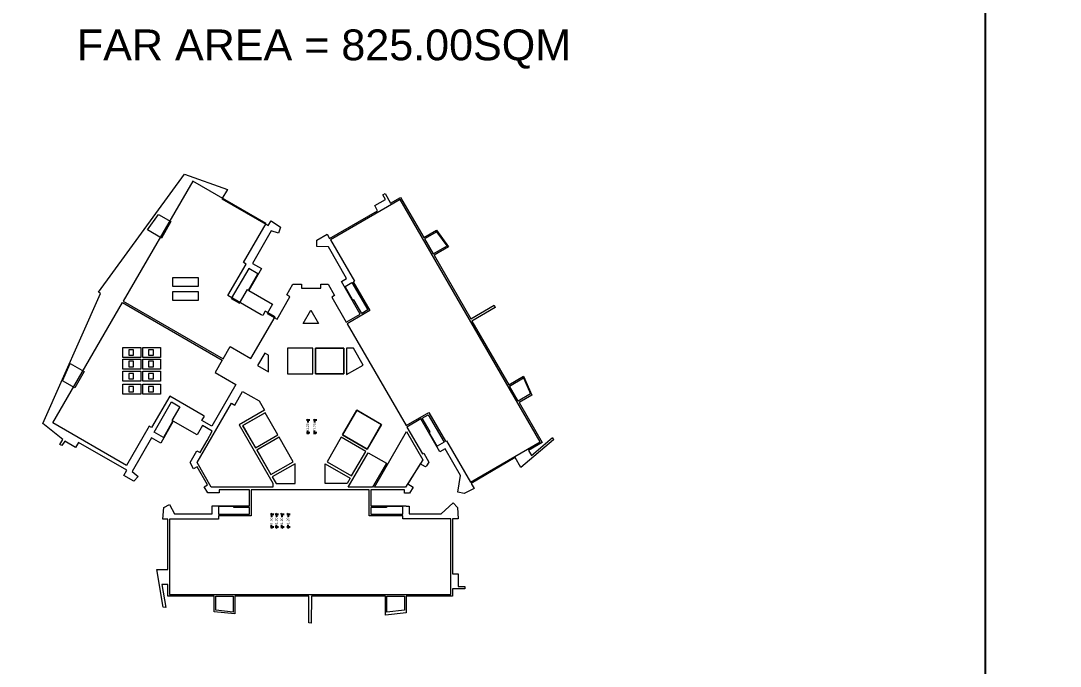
# Model space of a CAD drawing. Header units: metres. Extents: x 256329 to 886268, y -249371 to 355.
# Drawn here: x 287458.2 to 287557, y -997.9 to -936.6 of the extents above; entities that cross this region are included whole.
import ezdxf

# ---------------------------------------------------------------- set-up
doc = ezdxf.new("R2010")
doc.units = ezdxf.units.M
doc.header["$MEASUREMENT"] = 0
doc.header["$PDMODE"] = 35
doc.layers.get('0').update_dxf_attribs({"lineweight": 18})
doc.layers.get('Defpoints').update_dxf_attribs({"lineweight": 20})
doc.layers.add('A_TEXT', color=4, linetype='Continuous', lineweight=0, transparency=0.3)
for name, color, linetype, lineweight in [('BLK_2_FLR_28_BATH', 7, 'Continuous', 0), ('BLK_2_FLR_28_EXIT_WIDTH_DOOR', 7, 'Continuous', 0), ('BLK_2_FLR_28_LIFT_10', 7, 'Continuous', 0), ('BLK_2_FLR_28_LIFT_11', 7, 'Continuous', 0), ('BLK_2_FLR_28_LIFT_12', 7, 'Continuous', 0), ('BLK_2_FLR_28_LIFT_7', 7, 'Continuous', 0), ('BLK_2_FLR_28_LIFT_8', 7, 'Continuous', 0), ('BLK_2_FLR_28_LIFT_9', 7, 'Continuous', 0), ('BLK_2_FLR_28_UNITFA', 7, 'Continuous', 0)]:
    doc.layers.add(name, color=color, linetype=linetype, lineweight=lineweight)
for name, color, linetype in [('BLK_2_FLR_28_BLT_UP_AREA', 25, 'Continuous'), ('BLK_2_FLR_28_BLT_UP_AREA_DEDUCT', 25, 'Continuous'), ('BLK_2_FLR_28_CARPET_AREA', 25, 'Continuous'), ('BLK_2_FLR_28_FAR_AREA_DEDUCT', 7, 'Continuous'), ('BLK_2_FLR_28_WATER_CLOSET', 2, 'Continuous')]:
    doc.layers.add(name, color=color, linetype=linetype)
doc.layers.add('BLK_2_FLR_28_EXIT_WIDTH_STAIR', color=7, linetype='Continuous', plot=False)
doc.layers.add('SPA COMMENT', color=7, linetype='Continuous', true_color=0xeb0505)
doc.styles.add('Arial', font='arial.ttf')
doc.styles.get("Standard").update_dxf_attribs({"font": 'arial.ttf'})
doc.dimstyles.new('METRIC DIM', dxfattribs={"dimtxt": 0.23, "dimasz": 0.18, "dimexe": 0.1, "dimexo": 0.1, "dimgap": 0.09, "dimtad": 0, "dimzin": 0, "dimdsep": 46, "dimtxsty": 'Standard', "dimblk": 'OBLIQUE', "dimcen": 0, "dimdle": 0.1, "dimclrd": 147, "dimclre": 147, "dimclrt": 7, "dimadec": 0, "dimazin": 0, "dimtfac": 1, "dimtofl": 0, "dimtmove": 0, "dimatfit": 2, "dimfxl": 0.125, "dimtolj": 1, "dimtzin": 0, "dimarcsym": 0})

# ---------------------------------------------------------------- blocks, each defined once
blk = doc.blocks.new('_Oblique')
at = {"color": 0, "linetype": 'ByBlock', "lineweight": -2}
blk.add_line((-0.5, -0.5), (0.5, 0.5), dxfattribs=at)
blk = doc.blocks.new('*D1524')
at = {"layer": 'BLK_2_FLR_28_EXIT_WIDTH_DOOR', "color": 147, "lineweight": -2, "transparency": 16777216}
for p, q in [((287483.831536, -983.527651), (287483.524473, -983.527651)), ((287483.624473, -983.427651), (287483.624473, -983.750951)), ((287483.831536, -984.729251), (287483.524473, -984.729251)), ((287483.624473, -984.829251), (287483.624473, -984.505951))]:
    blk.add_line(p, q, dxfattribs=at)
at = {"layer": 'Defpoints', "color": 0, "transparency": 16777216}
for p in [(287483.931536, -983.527651), (287483.624473, -984.729251), (287483.931536, -984.729251)]:
    blk.add_point(p, dxfattribs=at)
at = {"layer": 'BLK_2_FLR_28_EXIT_WIDTH_DOOR', "color": 147, "lineweight": -2, "transparency": 16777216, "xscale": 0.18, "yscale": 0.18, "zscale": 0.18}
for p, rotation in [((287483.624473, -983.527651), 90), ((287483.624473, -984.729251), 270)]:
    blk.add_blockref('_Oblique', p, dxfattribs=dict(at, rotation=rotation))
at = {"layer": 'BLK_2_FLR_28_EXIT_WIDTH_DOOR', "color": 7, "transparency": 16777216, "insert": (287483.624473, -984.128451), "char_height": 0.23, "attachment_point": 5, "rotation": 90}
blk.add_mtext('\\A1;1.20', dxfattribs=at)
blk = doc.blocks.new('*D1525')
at = {"layer": 'BLK_2_FLR_28_EXIT_WIDTH_DOOR', "color": 147, "lineweight": -2, "transparency": 16777216}
for p, q in [((287483.246628, -983.527651), (287482.939565, -983.527651)), ((287483.039565, -983.427651), (287483.039565, -983.750951)), ((287483.246628, -984.729251), (287482.939565, -984.729251)), ((287483.039565, -984.829251), (287483.039565, -984.505951))]:
    blk.add_line(p, q, dxfattribs=at)
at = {"layer": 'Defpoints', "color": 0, "transparency": 16777216}
for p in [(287483.346628, -983.527651), (287483.039565, -984.729251), (287483.346628, -984.729251)]:
    blk.add_point(p, dxfattribs=at)
at = {"layer": 'BLK_2_FLR_28_EXIT_WIDTH_DOOR', "color": 147, "lineweight": -2, "transparency": 16777216, "xscale": 0.18, "yscale": 0.18, "zscale": 0.18}
for p, rotation in [((287483.039565, -983.527651), 90), ((287483.039565, -984.729251), 270)]:
    blk.add_blockref('_Oblique', p, dxfattribs=dict(at, rotation=rotation))
at = {"layer": 'BLK_2_FLR_28_EXIT_WIDTH_DOOR', "color": 7, "transparency": 16777216, "insert": (287483.039565, -984.128451), "char_height": 0.23, "attachment_point": 5, "rotation": 90}
blk.add_mtext('\\A1;1.20', dxfattribs=at)
blk = doc.blocks.new('*D1526')
at = {"layer": 'BLK_2_FLR_28_EXIT_WIDTH_DOOR', "color": 147, "lineweight": -2, "transparency": 16777216}
for p, q in [((287482.726061, -983.527651), (287482.418997, -983.527651)), ((287482.518997, -983.427651), (287482.518997, -983.750951)), ((287482.726061, -984.729251), (287482.418997, -984.729251)), ((287482.518997, -984.829251), (287482.518997, -984.505951))]:
    blk.add_line(p, q, dxfattribs=at)
at = {"layer": 'Defpoints', "color": 0, "transparency": 16777216}
for p in [(287482.826061, -983.527651), (287482.518997, -984.729251), (287482.826061, -984.729251)]:
    blk.add_point(p, dxfattribs=at)
at = {"layer": 'BLK_2_FLR_28_EXIT_WIDTH_DOOR', "color": 147, "lineweight": -2, "transparency": 16777216, "xscale": 0.18, "yscale": 0.18, "zscale": 0.18}
for p, rotation in [((287482.518997, -983.527651), 90), ((287482.518997, -984.729251), 270)]:
    blk.add_blockref('_Oblique', p, dxfattribs=dict(at, rotation=rotation))
at = {"layer": 'BLK_2_FLR_28_EXIT_WIDTH_DOOR', "color": 7, "transparency": 16777216, "insert": (287482.518997, -984.128451), "char_height": 0.23, "attachment_point": 5, "rotation": 90}
blk.add_mtext('\\A1;1.20', dxfattribs=at)
blk = doc.blocks.new('*D1527')
at = {"layer": 'BLK_2_FLR_28_EXIT_WIDTH_DOOR', "color": 147, "lineweight": -2, "transparency": 16777216}
for p, q in [((287482.275682, -983.527651), (287481.968619, -983.527651)), ((287482.068619, -983.427651), (287482.068619, -983.750951)), ((287482.275682, -984.729251), (287481.968619, -984.729251)), ((287482.068619, -984.829251), (287482.068619, -984.505951))]:
    blk.add_line(p, q, dxfattribs=at)
at = {"layer": 'Defpoints', "color": 0, "transparency": 16777216}
for p in [(287482.375682, -983.527651), (287482.068619, -984.729251), (287482.375682, -984.729251)]:
    blk.add_point(p, dxfattribs=at)
at = {"layer": 'BLK_2_FLR_28_EXIT_WIDTH_DOOR', "color": 147, "lineweight": -2, "transparency": 16777216, "xscale": 0.18, "yscale": 0.18, "zscale": 0.18}
for p, rotation in [((287482.068619, -983.527651), 90), ((287482.068619, -984.729251), 270)]:
    blk.add_blockref('_Oblique', p, dxfattribs=dict(at, rotation=rotation))
at = {"layer": 'BLK_2_FLR_28_EXIT_WIDTH_DOOR', "color": 7, "transparency": 16777216, "insert": (287482.068619, -984.128451), "char_height": 0.23, "attachment_point": 5, "rotation": 90}
blk.add_mtext('\\A1;1.20', dxfattribs=at)
blk = doc.blocks.new('*D1528')
at = {"layer": 'BLK_2_FLR_28_EXIT_WIDTH_STAIR', "color": 147, "lineweight": -2, "transparency": 16777216}
for p, q in [((287485.699123, -974.578771), (287485.39206, -974.578771)), ((287485.49206, -974.478771), (287485.49206, -974.802071)), ((287485.699123, -975.780371), (287485.39206, -975.780371)), ((287485.49206, -975.880371), (287485.49206, -975.557071))]:
    blk.add_line(p, q, dxfattribs=at)
at = {"layer": 'Defpoints', "color": 0, "transparency": 16777216}
for p in [(287485.799123, -974.578771), (287485.49206, -975.780371), (287485.799123, -975.780371)]:
    blk.add_point(p, dxfattribs=at)
at = {"layer": 'BLK_2_FLR_28_EXIT_WIDTH_STAIR', "color": 147, "lineweight": -2, "transparency": 16777216, "xscale": 0.18, "yscale": 0.18, "zscale": 0.18}
for p, rotation in [((287485.49206, -974.578771), 90), ((287485.49206, -975.780371), 270)]:
    blk.add_blockref('_Oblique', p, dxfattribs=dict(at, rotation=rotation))
at = {"layer": 'BLK_2_FLR_28_EXIT_WIDTH_STAIR', "color": 7, "transparency": 16777216, "insert": (287485.49206, -975.179571), "char_height": 0.23, "attachment_point": 5, "rotation": 90}
blk.add_mtext('\\A1;1.20', dxfattribs=at)
blk = doc.blocks.new('*D1529')
at = {"layer": 'BLK_2_FLR_28_EXIT_WIDTH_STAIR', "color": 147, "lineweight": -2, "transparency": 16777216}
for p, q in [((287486.360069, -974.578771), (287486.053006, -974.578771)), ((287486.153006, -974.478771), (287486.153006, -974.802071)), ((287486.360069, -975.780371), (287486.053006, -975.780371)), ((287486.153006, -975.880371), (287486.153006, -975.557071))]:
    blk.add_line(p, q, dxfattribs=at)
at = {"layer": 'Defpoints', "color": 0, "transparency": 16777216}
for p in [(287486.460069, -974.578771), (287486.153006, -975.780371), (287486.460069, -975.780371)]:
    blk.add_point(p, dxfattribs=at)
at = {"layer": 'BLK_2_FLR_28_EXIT_WIDTH_STAIR', "color": 147, "lineweight": -2, "transparency": 16777216, "xscale": 0.18, "yscale": 0.18, "zscale": 0.18}
for p, rotation in [((287486.153006, -974.578771), 90), ((287486.153006, -975.780371), 270)]:
    blk.add_blockref('_Oblique', p, dxfattribs=dict(at, rotation=rotation))
at = {"layer": 'BLK_2_FLR_28_EXIT_WIDTH_STAIR', "color": 7, "transparency": 16777216, "insert": (287486.153006, -975.179571), "char_height": 0.23, "attachment_point": 5, "rotation": 90}
blk.add_mtext('\\A1;1.20', dxfattribs=at)

msp = doc.modelspace()

# ---------------------------------------------------------------- linework, layer by layer
at = {"layer": 'BLK_2_FLR_28_BATH', "color": 3, "linetype": 'ByBlock', "lineweight": 9}
for points in [[(287469.641616, -968.626585), (287467.939816, -968.626585), (287467.939816, -967.672749), (287469.641616, -967.672749)], [(287471.525019, -968.626585), (287469.823219, -968.626585), (287469.823219, -967.672749), (287471.525019, -967.672749)], [(287469.641616, -969.712455), (287467.939816, -969.712455), (287467.939816, -968.758618), (287469.641616, -968.758618)], [(287471.525019, -969.712455), (287469.823219, -969.712455), (287469.823219, -968.758618), (287471.525019, -968.758618)], [(287469.641616, -970.86206), (287467.939816, -970.86206), (287467.939816, -969.908224), (287469.641616, -969.908224)], [(287471.525019, -970.86206), (287469.823219, -970.86206), (287469.823219, -969.908224), (287471.525019, -969.908224)], [(287469.641616, -972.094286), (287467.939816, -972.094286), (287467.939816, -971.14045), (287469.641616, -971.14045)], [(287471.525019, -972.094286), (287469.823219, -972.094286), (287469.823219, -971.14045), (287471.525019, -971.14045)]]:
    msp.add_lwpolyline(points, close=True, dxfattribs=at)
at = {"layer": 'BLK_2_FLR_28_BLT_UP_AREA', "color": 14, "linetype": 'ByBlock', "lineweight": 9, "elevation": 0.042641}
msp.add_lwpolyline([(287486.365966, -957.476565), (287487.349733, -956.908441), (287487.574462, -957.297646), (287492.133901, -954.665084), (287491.859372, -954.188427), (287492.888325, -953.590601), (287492.643202, -953.165942), (287492.836454, -953.040776), (287493.364188, -953.954796), (287494.31839, -953.403862), (287496.518401, -957.214379), (287497.718651, -956.521553), (287498.878123, -958.103784), (287497.493394, -958.903111), (287500.9745, -964.946552), (287503.214858, -963.652504), (287503.308105, -963.864253), (287501.090809, -965.147912), (287504.581798, -971.195151), (287505.972805, -970.39212), (287506.764205, -972.18748), (287505.563142, -972.880276), (287507.763118, -976.690732), (287506.45499, -977.445972), (287506.740457, -977.915818), (287508.746576, -976.214518), (287508.843199, -976.43394), (287505.738215, -979.054677), (287505.193105, -978.111347), (287501.020802, -980.584169), (287501.295671, -981.060131), (287500.343558, -981.518762), (287499.755393, -981.400272), (287499.999097, -979.816846), (287498.534417, -977.281695), (287498.038821, -977.567951), (287496.24005, -974.452399), (287494.91754, -975.21595), (287496.391475, -977.772327), (287496.511549, -977.703102), (287496.994832, -978.540982), (287496.771096, -978.888517), (287496.689985, -979.013188), (287496.18159, -978.699534), (287495.005481, -980.607904), (287495.512051, -980.929473), (287495.152509, -981.486727), (287494.678095, -981.486726), (287494.678095, -981.177838), (287491.479064, -981.174224), (287491.478934, -982.706565), (287494.842446, -982.710177), (287494.842446, -982.73835), (287495.142575, -982.73837), (287495.142547, -983.448709), (287498.156126, -983.448828), (287499.315082, -982.404449), (287499.718135, -982.848898), (287499.794463, -983.948092), (287499.242447, -983.948155), (287499.242408, -989.169572), (287499.791742, -989.169319), (287499.791042, -990.369575), (287500.416545, -990.369289), (287500.432032, -990.599343), (287499.242446, -990.599264), (287499.242446, -991.270303), (287494.84127, -991.271566), (287494.84127, -992.867999), (287492.872353, -993.084112), (287492.872353, -991.270292), (287485.84607, -991.269992), (287485.833897, -993.856669), (287485.603886, -993.831767), (287485.60277, -991.27028), (287478.581188, -991.271566), (287478.581188, -992.971127), (287476.611095, -992.78671), (287476.602009, -991.270636), (287472.211414, -991.270257), (287472.211367, -990.189793), (287471.650739, -990.189259), (287472.017853, -992.35764), (287471.780215, -992.331857), (287471.175562, -988.760443), (287472.211084, -988.760405), (287472.211094, -983.968618), (287471.75119, -983.96936), (287471.837246, -982.86101), (287472.3569, -982.561077), (287472.84417, -983.461337), (287476.429505, -983.461827), (287476.429539, -982.711781), (287479.965357, -982.711976), (287479.965741, -981.176084), (287477.094635, -981.176063), (287477.094812, -981.48221), (287475.994684, -981.482376), (287475.6503, -980.885937), (287475.974631, -980.698662), (287474.986594, -978.996463), (287474.662237, -979.182211), (287474.320379, -978.590722), (287474.967893, -977.467231), (287475.271135, -977.642002), (287475.936143, -976.488158), (287476.435843, -975.621138), (287475.50226, -975.081597), (287474.997698, -975.955731), (287472.729202, -974.668698), (287471.533062, -976.742487), (287470.675712, -976.246986), (287468.816567, -979.453077), (287469.400795, -979.91789), (287468.985316, -980.357398), (287468.036449, -979.809012), (287468.31371, -979.329271), (287463.728893, -976.679591), (287463.453702, -977.155752), (287462.414734, -976.555296), (287462.159716, -976.980734), (287461.956225, -976.873183), (287462.22557, -976.410395), (287460.344521, -974.891744), (287465.821451, -962.525591), (287465.637114, -962.419055), (287473.805828, -951.200184), (287477.871563, -952.646628), (287477.350269, -953.548608), (287481.74157, -956.0865), (287482.016956, -955.618113), (287482.91449, -956.221418), (287482.731273, -956.81115), (287482.037236, -956.586236), (287480.253611, -959.67249), (287481.111673, -960.168386), (287479.911453, -962.241061), (287482.159332, -963.540898), (287481.644226, -964.4322), (287482.581634, -964.973953), (287483.801655, -962.840851), (287483.498414, -962.666081), (287484.081249, -961.654814), (287484.896712, -961.656167), (287484.896931, -962.031045), (287486.755388, -962.031078), (287486.755388, -961.656051), (287487.444118, -961.65482), (287488.053796, -962.711767), (287487.785696, -962.866508), (287489.161909, -965.265893), (287490.486176, -964.501324), (287488.694871, -961.382932), (287489.191357, -961.096983), (287487.464384, -958.107212), (287486.367549, -958.077103)], close=True, dxfattribs=at)
at = {"layer": 'BLK_2_FLR_28_BLT_UP_AREA_DEDUCT', "color": 14, "linetype": 'ByBlock', "lineweight": 9}
for points, elevation in [([(287471.329657, -955.038642), (287472.494011, -955.708383), (287471.595742, -957.262681), (287470.269075, -956.495188)], 0.042641), ([(287496.593988, -957.343944), (287497.418442, -958.77319), (287498.745304, -958.007124), (287497.764224, -956.668304)], 0.042641), ([(287480.766744, -960.662035), (287479.890306, -960.155511), (287478.241204, -963.008994), (287479.030235, -963.464995), (287479.781112, -962.165733), (287479.868122, -962.216047)], 0.042641), ([(287489.038361, -961.877886), (287489.696372, -961.498192), (287491.196939, -964.097241), (287490.625606, -964.427102), (287489.875175, -963.128291), (287489.788992, -963.178048)], 0.042641), ([(287480.737996, -969.367735), (287481.779616, -969.969338), (287481.781118, -968.39914), (287481.412983, -968.186968)], 0.042641), ([(287483.58196, -970.176222), (287485.978277, -970.176222), (287485.978277, -967.726821), (287483.58196, -967.726821)], 0.042641), ([(287486.232573, -967.726885), (287488.932573, -967.726325), (287488.93196, -970.17756), (287486.23196, -970.176885)], 0.042641), ([(287489.18236, -970.238772), (287490.768553, -969.329581), (287489.843001, -967.727788), (287489.182572, -967.727623)], 0.042641), ([(287462.936671, -969.18264), (287464.262093, -969.947871), (287463.365744, -971.503265), (287462.202911, -970.831398)], 0.042641), ([(287504.663226, -971.3215), (287505.990057, -970.55538), (287506.659257, -972.075078), (287505.493027, -972.747587)], 0.042641), ([(287470.912153, -975.690643), (287472.560707, -972.838107), (287473.349738, -973.294108), (287472.598861, -974.593371), (287472.685884, -974.643664), (287471.788188, -976.196937)], -0.042641), ([(287480.527789, -977.183939), (287482.649446, -975.960227), (287481.439272, -973.864546), (287479.316978, -975.088626)], 0.042641), ([(287488.813746, -975.967263), (287491.134015, -977.305751), (287492.475878, -974.963753), (287490.166191, -973.630406)], 0.042641), ([(287496.37035, -974.377272), (287496.941699, -974.047408), (287498.441709, -976.645531), (287497.783859, -977.025504), (287497.034177, -975.726047), (287497.120354, -975.676329)], 0.042641), ([(287482.00225, -979.737791), (287484.124599, -978.51504), (287482.774454, -976.176729), (287480.652161, -977.399574)], 0.042641), ([(287487.3293, -978.516585), (287489.667635, -979.86647), (287491.01752, -977.528135), (287488.679185, -976.17825)], 0.042641), ([(287491.826116, -980.927838), (287494.87595, -975.648329), (287496.424814, -978.330088), (287494.769844, -980.927838)], 0.042641), ([(287491.234309, -977.652646), (287492.966283, -978.652745), (287491.65257, -980.927838), (287489.343032, -980.927838)], 0.042641), ([(287482.130629, -979.960129), (287482.48639, -980.576271), (287484.296639, -980.577697), (287484.297121, -978.703854)], 0.042641), ([(287487.155116, -978.704699), (287489.542646, -980.082983), (287489.25644, -980.577794), (287487.155084, -980.577757)], 0.042641), ([(287491.487992, -983.510165), (287494.542164, -983.510166), (287494.540776, -982.760778), (287492.987988, -982.760646), (287492.987979, -982.861154), (287491.487992, -982.861156)], 0.042641), ([(287493.022353, -991.270857), (287494.691611, -991.271556), (287494.692447, -992.622281), (287493.021069, -992.80323)], 0.042641)]:
    msp.add_lwpolyline(points, close=True, dxfattribs=dict(at, elevation=elevation))
for points in [[(287485.79461, -964.117059), (287486.52119, -965.376241), (287485.067607, -965.375877)], [(287480.527789, -977.183939), (287482.649446, -975.960227), (287481.439272, -973.864546), (287479.316978, -975.088626)], [(287477.029602, -982.760768), (287477.029518, -983.510166), (287479.965549, -983.510166), (287479.965549, -982.860178), (287478.465562, -982.860179), (287478.465553, -982.760646)], [(287476.761094, -991.271666), (287478.431188, -991.271666), (287478.431188, -992.803091), (287476.761094, -992.622281)]]:
    msp.add_lwpolyline(points, close=True, dxfattribs=at)
at = {"layer": 'BLK_2_FLR_28_CARPET_AREA', "color": 14, "linetype": 'ByBlock', "lineweight": 9, "elevation": 0.042641}
for points in [[(287477.451149, -968.746426), (287478.127546, -967.575987), (287480.104807, -968.7193), (287482.396029, -964.764542), (287481.453164, -964.21966), (287481.217703, -964.627068), (287481.08783, -964.552014), (287477.920229, -962.721452), (287479.643755, -959.738999), (287479.402184, -959.599397), (287481.553964, -955.875875), (287474.584189, -951.848032), (287467.981219, -963.273846), (287477.451149, -968.746426)], [(287477.376032, -968.876404), (287476.699613, -970.04683), (287478.677417, -971.189203), (287476.394762, -975.148911), (287475.451907, -974.604011), (287475.687346, -974.19659), (287475.557475, -974.121534), (287472.389907, -972.290916), (287470.666269, -975.273305), (287470.424703, -975.133695), (287468.272783, -978.857136), (287461.303081, -974.829167), (287467.906294, -963.403494), (287477.376032, -968.876404)]]:
    msp.add_lwpolyline(points, close=True, dxfattribs=at)
at = {"layer": 'BLK_2_FLR_28_FAR_AREA_DEDUCT', "color": 14, "linetype": 'ByBlock', "lineweight": 9, "elevation": 0.042641}
for points in [[(287500.945834, -980.453443), (287507.558189, -976.635785), (287494.263075, -953.609007), (287487.649853, -957.428131), (287489.922968, -961.367438), (287489.826432, -961.423167), (287491.40196, -964.152053), (287489.242606, -965.398693), (287494.844584, -975.08487), (287496.996552, -973.842415), (287498.573579, -976.569363), (287498.670057, -976.513637)], [(287476.339853, -980.924738), (287475.009127, -978.597264), (287478.261621, -972.95392), (287478.564862, -973.128691), (287479.312408, -971.832872), (287480.876848, -972.734493), (287481.393118, -973.624501), (287478.985661, -975.014569), (287482.182224, -980.549452), (287482.182129, -980.9262)], [(287491.337992, -981.177881), (287480.115549, -981.17788), (287480.11555, -983.660166), (287477.029501, -983.660166), (287477.029986, -983.960843), (287472.361096, -983.968376), (287472.361084, -991.120258), (287499.092446, -991.120303), (287499.091623, -983.948173), (287494.542865, -983.948694), (287494.542865, -983.660166), (287491.337992, -983.660166)]]:
    msp.add_lwpolyline(points, close=True, dxfattribs=at)
at = {"layer": 'BLK_2_FLR_28_LIFT_10', "color": 1, "linetype": 'ByBlock', "lineweight": 9, "elevation": 0.042641}
msp.add_lwpolyline([(287484.126048, -978.510256), (287482.774087, -976.17312), (287480.652774, -977.398898), (287482.004735, -979.736034)], close=True, dxfattribs=at)
at = {"layer": 'BLK_2_FLR_28_LIFT_11', "color": 1, "linetype": 'ByBlock', "lineweight": 9, "elevation": 0.042641}
msp.add_lwpolyline([(287491.018133, -977.526225), (287488.679798, -976.17634), (287487.329913, -978.514675), (287489.668248, -979.86456)], close=True, dxfattribs=at)
at = {"layer": 'BLK_2_FLR_28_LIFT_12', "color": 2, "linetype": 'ByBlock', "lineweight": 9, "elevation": 0.124096}
msp.add_lwpolyline([(287490.161691, -973.625545), (287492.487895, -974.968426), (287491.13801, -977.306761), (287488.809246, -975.962402)], close=True, dxfattribs=at)
at = {"layer": 'BLK_2_FLR_28_LIFT_7', "color": 1, "linetype": 'ByBlock', "lineweight": 9, "elevation": 0.042641}
msp.add_lwpolyline([(287486.23196, -970.17565), (287488.932573, -970.17565), (287488.932573, -967.726325), (287486.23196, -967.726325)], close=True, dxfattribs=at)
at = {"layer": 'BLK_2_FLR_28_LIFT_8', "color": 1, "linetype": 'ByBlock', "lineweight": 9, "elevation": 0.042641}
msp.add_lwpolyline([(287483.582573, -970.174312), (287485.983186, -970.174312), (287485.983186, -967.724912), (287483.582573, -967.724912)], close=True, dxfattribs=at)
at = {"layer": 'BLK_2_FLR_28_LIFT_9', "color": 1, "linetype": 'ByBlock', "lineweight": 9, "elevation": 0.159639}
msp.add_lwpolyline([(287481.445788, -973.872643), (287479.318695, -975.086079), (287480.52808, -977.182896), (287482.661059, -975.951291)], close=True, dxfattribs=at)
at = {"layer": 'BLK_2_FLR_28_UNITFA', "color": 5}
for points in [[(287472.691282, -961.024187), (287475.097364, -961.024187), (287475.097364, -961.874909), (287472.691282, -961.874909)], [(287472.691282, -962.346115), (287475.097364, -962.346115), (287475.097364, -963.196837), (287472.691282, -963.196837)]]:
    msp.add_lwpolyline(points, close=True, dxfattribs=at)
at = {"layer": 'BLK_2_FLR_28_WATER_CLOSET', "color": 3, "linetype": 'ByBlock', "lineweight": 9}
for points in [[(287468.95281, -967.884308), (287468.500212, -967.884308), (287468.500212, -968.400668), (287468.95281, -968.400668)], [(287470.836212, -967.884308), (287470.383614, -967.884308), (287470.383614, -968.400668), (287470.836212, -968.400668)], [(287468.95281, -968.970178), (287468.500212, -968.970178), (287468.500212, -969.486538), (287468.95281, -969.486538)], [(287470.836212, -968.970178), (287470.383614, -968.970178), (287470.383614, -969.486538), (287470.836212, -969.486538)], [(287468.95281, -970.119783), (287468.500212, -970.119783), (287468.500212, -970.636143), (287468.95281, -970.636143)], [(287470.836212, -970.119783), (287470.383614, -970.119783), (287470.383614, -970.636143), (287470.836212, -970.636143)], [(287468.95281, -971.352009), (287468.500212, -971.352009), (287468.500212, -971.868369), (287468.95281, -971.868369)], [(287470.836212, -971.352009), (287470.383614, -971.352009), (287470.383614, -971.868369), (287470.836212, -971.868369)]]:
    msp.add_lwpolyline(points, close=True, dxfattribs=at)
at = {"layer": 'SPA COMMENT'}
msp.add_lwpolyline([(287549.868044, -583.736411), (287389.515913, -583.736411), (287389.515913, -1396.857161), (287549.868044, -1396.857161)], close=True, dxfattribs=at)

# ---------------------------------------------------------------- texts
at = {"layer": 'A_TEXT', "lineweight": 0, "insert": (287510.511624, -941.183054, 3.731802), "char_height": 2.927656, "width": 187.570469, "attachment_point": 9, "style": 'Arial'}
msp.add_mtext('\\pxt13;FAR AREA = 825.00SQM', dxfattribs=at)

# ---------------------------------------------------------------- dimensions: what is measured, and where the dimension line sits
at = {"layer": 'BLK_2_FLR_28_EXIT_WIDTH_DOOR', "color": 1}
for base, p1, p2, picture, middle in [((287482.068619, -984.729251), (287482.375682, -983.527651), (287482.375682, -984.729251), '*D1527', (287482.068619, -984.128451)), ((287482.518997, -984.729251), (287482.826061, -983.527651), (287482.826061, -984.729251), '*D1526', (287482.518997, -984.128451)), ((287483.039565, -984.729251), (287483.346628, -983.527651), (287483.346628, -984.729251), '*D1525', (287483.039565, -984.128451)), ((287483.624473, -984.729251), (287483.931536, -983.527651), (287483.931536, -984.729251), '*D1524', (287483.624473, -984.128451))]:
    dim = msp.add_linear_dim(base=base, p1=p1, p2=p2, angle=90, dimstyle='METRIC DIM', override={"dimfxl": 0.18}, dxfattribs=at)
    dim.commit()
    dim.dimension.update_dxf_attribs({"geometry": picture, "text_midpoint": middle})
at = {"layer": 'BLK_2_FLR_28_EXIT_WIDTH_STAIR', "color": 7}
for base, p1, p2, picture, middle in [((287485.49206, -975.780371), (287485.799123, -974.578771), (287485.799123, -975.780371), '*D1528', (287485.49206, -975.179571)), ((287486.153006, -975.780371), (287486.460069, -974.578771), (287486.460069, -975.780371), '*D1529', (287486.153006, -975.179571))]:
    dim = msp.add_linear_dim(base=base, p1=p1, p2=p2, angle=90, dimstyle='METRIC DIM', override={"dimfxl": 0.18}, dxfattribs=at)
    dim.commit()
    dim.dimension.update_dxf_attribs({"geometry": picture, "text_midpoint": middle})

doc.saveas('drawing.dxf')
